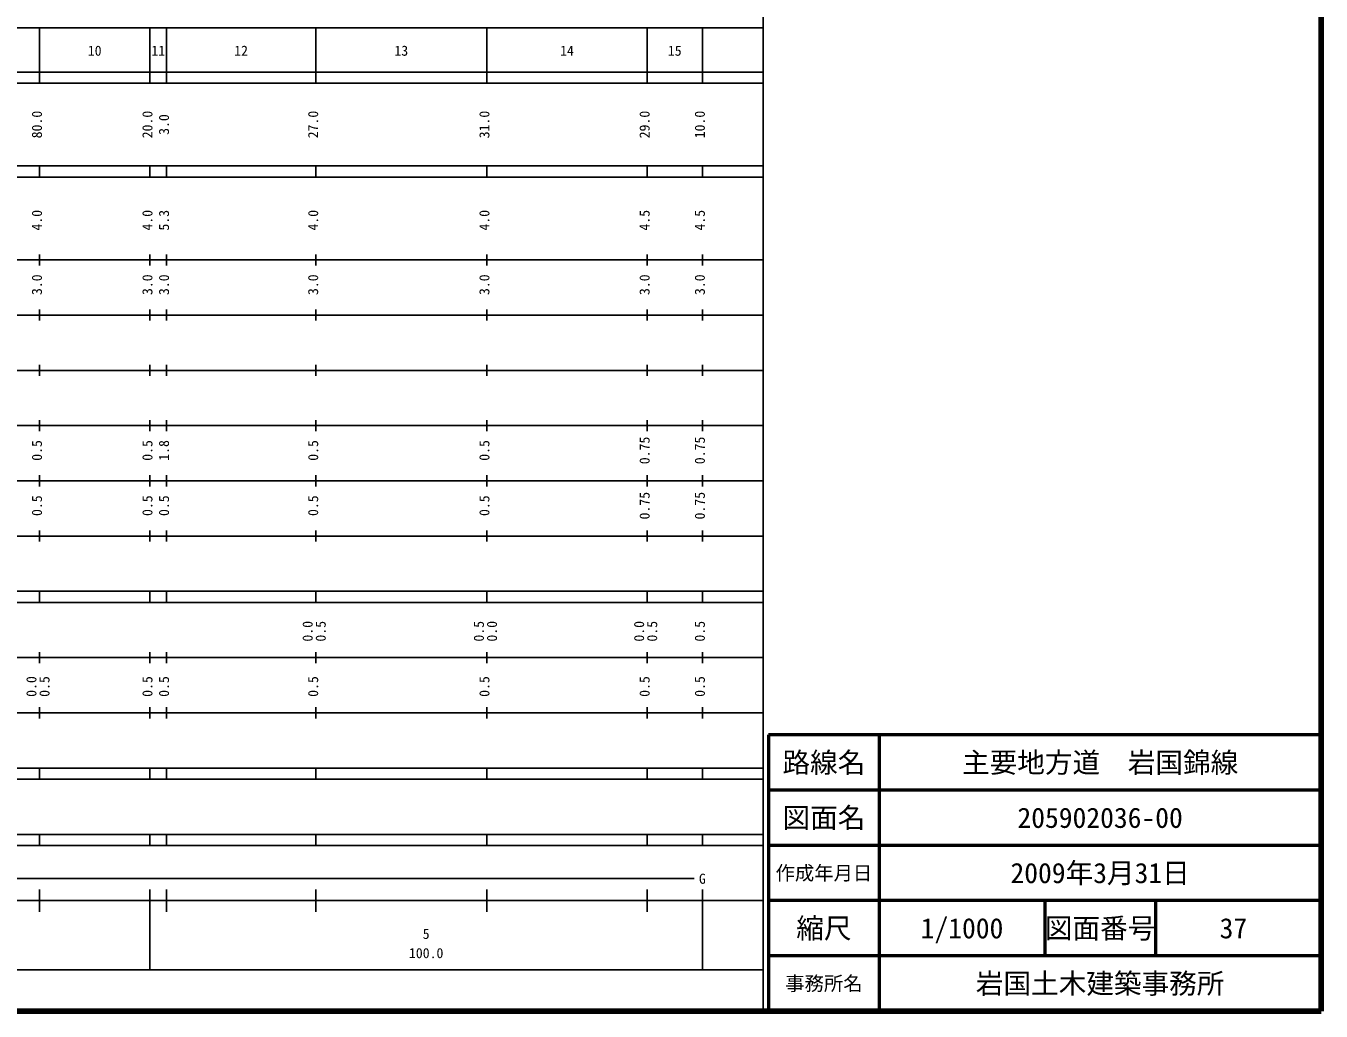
# Model space of a CAD drawing. Units: millimetres on the paper, enlarged 1000 times. Extents: x 40000 to 680000, y 20000 to 380000.
# Drawn here: x 445547 to 680000, y 20000 to 198357 of the extents above; entities that cross this region are included whole.
import ezdxf
from ezdxf.enums import TextEntityAlignment as Align

# ---------------------------------------------------------------- set-up
doc = ezdxf.new("R2010")
doc.units = ezdxf.units.MM
doc.header["$LTSCALE"] = 1000
for name, color, linetype, lineweight in [('M-TTL', 2, 'Continuous', 140), ('M-TTL-BAND', 7, 'Continuous', 25), ('M-TTL-FRAM', 2, 'Continuous', 50), ('M-TTL-LINE', 7, 'Continuous', 50)]:
    doc.layers.add(name, color=color, linetype=linetype, lineweight=lineweight)
doc.layers.add('M-TTL-TXT', color=7, linetype='Continuous')
doc.styles.add('ＭＳ ゴシック', font='')
doc.styles.get('ＭＳ ゴシック').set_extended_font_data('MS Gothic')

msp = doc.modelspace()

# ---------------------------------------------------------------- linework, layer by layer
at = {"layer": 'M-TTL'}
for p, q in [((680000, 20000), (680000, 380000)), ((40000, 20000), (680000, 20000))]:
    msp.add_line(p, q, dxfattribs=at)
at = {"layer": 'M-TTL-BAND'}
for p, q in [((579000, 20000), (579000, 370000)), ((68000, 198000), (579000, 198000)), ((448000, 188000), (448000, 198000)), ((468000, 188000), (468000, 198000)), ((471000, 188000), (471000, 198000)), ((498000, 188000), (498000, 198000)), ((529000, 188000), (529000, 198000)), ((558000, 188000), (558000, 198000)), ((568000, 188000), (568000, 198000)), ((40000, 190000), (579000, 190000)), ((40000, 188000), (579000, 188000)), ((40000, 173000), (579000, 173000)), ((448000, 171000), (448000, 173000)), ((468000, 171000), (468000, 173000)), ((471000, 171000), (471000, 173000)), ((498000, 171000), (498000, 173000)), ((529000, 171000), (529000, 173000)), ((558000, 171000), (558000, 173000)), ((568000, 171000), (568000, 173000)), ((40000, 171000), (579000, 171000)), ((40000, 156000), (579000, 156000)), ((448000, 155000), (448000, 157000)), ((468000, 155000), (468000, 157000)), ((471000, 155000), (471000, 157000)), ((498000, 155000), (498000, 157000)), ((529000, 155000), (529000, 157000)), ((558000, 155000), (558000, 157000)), ((568000, 155000), (568000, 157000)), ((46000, 146000), (579000, 146000)), ((448000, 145000), (448000, 147000)), ((468000, 145000), (468000, 147000)), ((471000, 145000), (471000, 147000)), ((498000, 145000), (498000, 147000)), ((529000, 145000), (529000, 147000)), ((558000, 145000), (558000, 147000)), ((568000, 145000), (568000, 147000)), ((52000, 136000), (579000, 136000)), ((448000, 135000), (448000, 137000)), ((468000, 135000), (468000, 137000)), ((471000, 135000), (471000, 137000)), ((498000, 135000), (498000, 137000)), ((529000, 135000), (529000, 137000)), ((558000, 135000), (558000, 137000)), ((568000, 135000), (568000, 137000)), ((448000, 125000), (448000, 127000)), ((468000, 125000), (468000, 127000)), ((471000, 125000), (471000, 127000)), ((498000, 125000), (498000, 127000)), ((529000, 125000), (529000, 127000)), ((558000, 125000), (558000, 127000)), ((568000, 125000), (568000, 127000)), ((46000, 126000), (579000, 126000)), ((52000, 116000), (579000, 116000)), ((448000, 115000), (448000, 117000)), ((468000, 115000), (468000, 117000)), ((471000, 115000), (471000, 117000)), ((498000, 115000), (498000, 117000)), ((529000, 115000), (529000, 117000)), ((558000, 115000), (558000, 117000)), ((568000, 115000), (568000, 117000)), ((46000, 106000), (579000, 106000)), ((448000, 105000), (448000, 107000)), ((468000, 105000), (468000, 107000)), ((471000, 105000), (471000, 107000)), ((498000, 105000), (498000, 107000)), ((529000, 105000), (529000, 107000)), ((558000, 105000), (558000, 107000)), ((568000, 105000), (568000, 107000)), ((40000, 96000), (579000, 96000)), ((40000, 94000), (579000, 94000)), ((448000, 94000), (448000, 96000)), ((468000, 94000), (468000, 96000)), ((471000, 94000), (471000, 96000)), ((498000, 94000), (498000, 96000)), ((529000, 94000), (529000, 96000)), ((558000, 94000), (558000, 96000)), ((568000, 94000), (568000, 96000)), ((448000, 83000), (448000, 85000)), ((468000, 83000), (468000, 85000)), ((471000, 83000), (471000, 85000)), ((498000, 83000), (498000, 85000)), ((529000, 83000), (529000, 85000)), ((558000, 83000), (558000, 85000)), ((568000, 83000), (568000, 85000)), ((49000, 84000), (579000, 84000)), ((40000, 74000), (579000, 74000)), ((448000, 73000), (448000, 75000)), ((468000, 73000), (468000, 75000)), ((471000, 73000), (471000, 75000)), ((498000, 73000), (498000, 75000)), ((529000, 73000), (529000, 75000)), ((558000, 73000), (558000, 75000)), ((568000, 73000), (568000, 75000)), ((40000, 64000), (579000, 64000)), ((448000, 62000), (448000, 64000)), ((468000, 62000), (468000, 64000)), ((471000, 62000), (471000, 64000)), ((498000, 62000), (498000, 64000)), ((529000, 62000), (529000, 64000)), ((558000, 62000), (558000, 64000)), ((568000, 62000), (568000, 64000)), ((40000, 62000), (579000, 62000)), ((40000, 52000), (579000, 52000)), ((448000, 50000), (448000, 52000)), ((468000, 50000), (468000, 52000)), ((471000, 50000), (471000, 52000)), ((498000, 50000), (498000, 52000)), ((529000, 50000), (529000, 52000)), ((558000, 50000), (558000, 52000)), ((568000, 50000), (568000, 52000)), ((40000, 50000), (579000, 50000)), ((69500, 44000), (566500, 44000)), ((40000, 40000), (579000, 40000)), ((448000, 38000), (448000, 42000)), ((468000, 27500), (468000, 42000)), ((471000, 38000), (471000, 42000)), ((498000, 38000), (498000, 42000)), ((529000, 38000), (529000, 42000)), ((558000, 38000), (558000, 42000)), ((568000, 27500), (568000, 42000)), ((68000, 27500), (579000, 27500))]:
    msp.add_line(p, q, dxfattribs=at)
at = {"layer": 'M-TTL-FRAM'}
for p, q in [((680000, 70000), (580000, 70000)), ((580000, 70000), (580000, 20000))]:
    msp.add_line(p, q, dxfattribs=at)
at = {"layer": 'M-TTL-LINE'}
for p, q in [((600000, 70000), (600000, 20000)), ((680000, 60000), (580000, 60000)), ((680000, 50000), (580000, 50000)), ((680000, 40000), (580000, 40000)), ((630000, 40000), (630000, 30000)), ((650000, 40000), (650000, 30000)), ((680000, 30000), (580000, 30000))]:
    msp.add_line(p, q, dxfattribs=at)

# ---------------------------------------------------------------- texts
at = {"layer": 'M-TTL-BAND', "style": 'ＭＳ ゴシック'}
for s, p in [('10', (458000, 192405)), ('11', (469500, 192405)), ('12', (484500, 192405)), ('13', (513500, 192405)), ('14', (543500, 192405)), ('15', (563000, 192405)), ('G', (568000, 42500)), ('5', (518000, 32523)), ('100.0', (518000, 29033))]:
    msp.add_text(s, height=1833, dxfattribs=at).set_placement(p, align=Align.BOTTOM_CENTER)
for s, p in [('80.0', (449000, 180500)), ('20.0', (469000, 180500)), ('3.0', (472000, 180500)), ('27.0', (499000, 180500)), ('31.0', (530000, 180500)), ('29.0', (559000, 180500)), ('10.0', (569000, 180500)), ('4.0', (449000, 163174)), ('4.0', (469000, 163174)), ('5.3', (472000, 163174)), ('4.0', (499000, 163174)), ('4.0', (530000, 163174)), ('4.5', (559000, 163174)), ('4.5', (569000, 163174)), ('3.0', (449000, 151500)), ('3.0', (469000, 151500)), ('3.0', (472000, 151500)), ('3.0', (499000, 151500)), ('3.0', (530000, 151500)), ('3.0', (559000, 151500)), ('3.0', (569000, 151500)), ('0.5', (449000, 121500)), ('0.5', (469000, 121500)), ('1.8', (472000, 121500)), ('0.5', (499000, 121500)), ('0.5', (530000, 121500)), ('0.75', (559000, 121500)), ('0.75', (569000, 121500)), ('0.5', (449000, 111500)), ('0.5', (469000, 111500)), ('0.5', (472000, 111500)), ('0.5', (499000, 111500)), ('0.5', (530000, 111500)), ('0.75', (559000, 111500)), ('0.75', (569000, 111500)), ('0.0', (498000, 88764)), ('0.5', (500370, 88764)), ('0.5', (529000, 88764)), ('0.0', (531370, 88764)), ('0.0', (558000, 88764)), ('0.5', (560370, 88764)), ('0.5', (569000, 88764)), ('0.0', (448000, 78764)), ('0.5', (450370, 78764)), ('0.5', (469000, 78764)), ('0.5', (472000, 78764)), ('0.5', (499000, 78764)), ('0.5', (530000, 78764)), ('0.5', (559000, 78764)), ('0.5', (569000, 78764))]:
    msp.add_text(s, height=1833, rotation=90, dxfattribs=at).set_placement(p, align=Align.BOTTOM_CENTER)
at = {"layer": 'M-TTL-TXT', "style": 'ＭＳ ゴシック'}
for s, height, p in [('路線名', 3666, (590000, 65000)), ('路線名', 3666, (590000, 65000)), ('主要地方道\u3000岩国錦線', 3666, (640000, 65000)), ('図面名', 3666, (590000, 55000)), ('図面名', 3666, (590000, 55000)), ('205902036-00', 3666, (640000, 55000)), ('2009年3月31日', 3666, (640000, 45000)), ('作成年月日', 2566, (590000, 45000)), ('作成年月日', 2566, (590000, 45000)), ('縮尺', 3666, (590000, 35000)), ('縮尺', 3666, (590000, 35000)), ('1/1000', 3666, (615000, 35000)), ('図面番号', 3666, (640000, 35000)), ('図面番号', 3666, (640000, 35000)), ('37', 3666, (664125, 35000)), ('事務所名', 2566, (590000, 25000)), ('事務所名', 2566, (590000, 25000)), ('岩国土木建築事務所', 3666, (640000, 25000))]:
    msp.add_text(s, height=height, dxfattribs=at).set_placement(p, align=Align.MIDDLE_CENTER)

doc.saveas('drawing.dxf')
